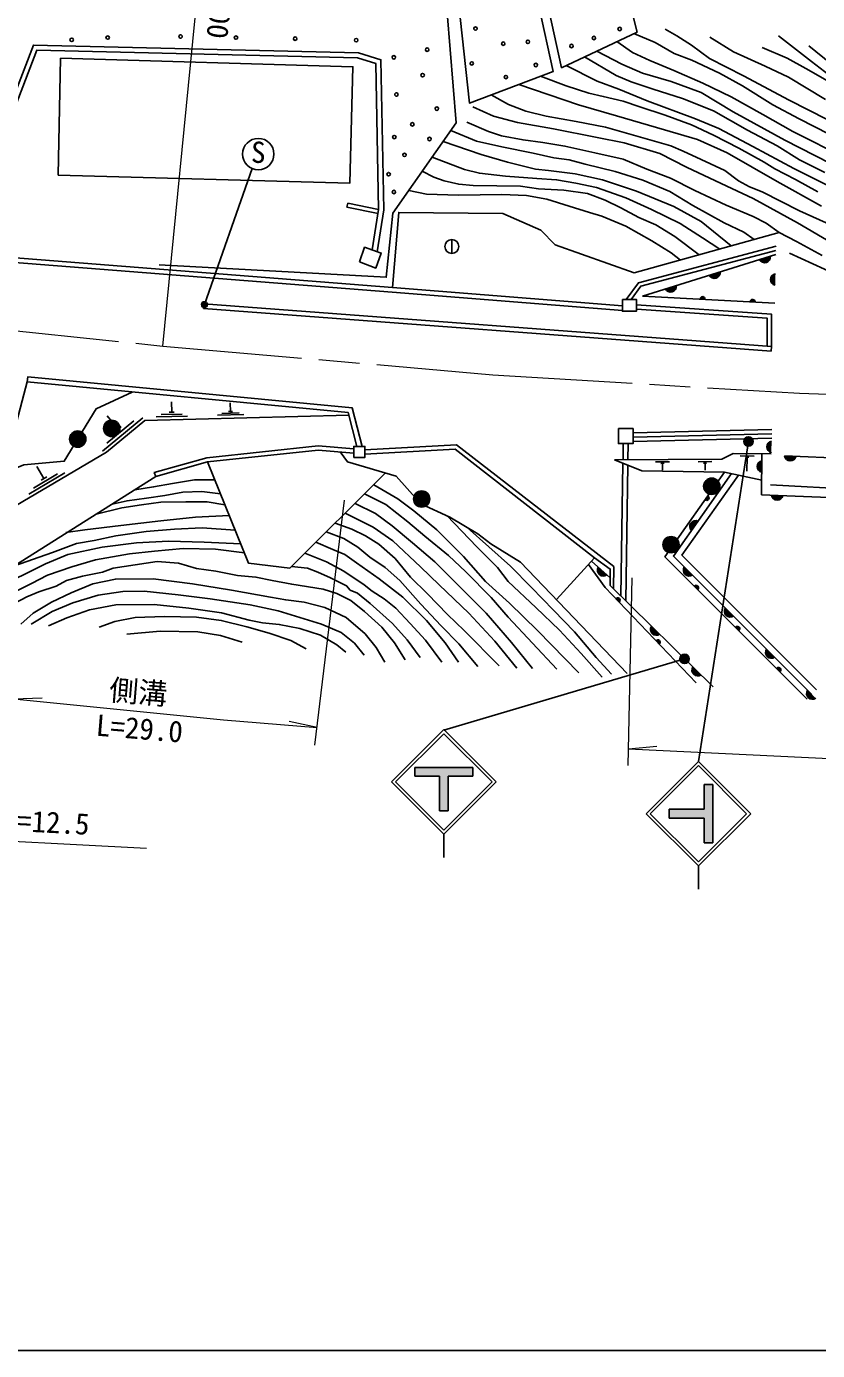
# Model space of a CAD drawing. Units: millimetres at full size, sheet at 1:1000; details may follow other scales. Extents: x 40000 to 680000, y 20000 to 380000.
# Drawn here: x 380382 to 448454, y 205000 to 318964 of the extents above; entities that cross this region are included whole.
import ezdxf
from ezdxf.enums import TextEntityAlignment as Align

# ---------------------------------------------------------------- set-up
doc = ezdxf.new("R2010")
doc.units = ezdxf.units.MM
doc.header["$LTSCALE"] = 1000
doc.linetypes.add('CHAIN', pattern=[18.5, 12, -1.5, 3.5, -1.5])
for name, color, linetype, lineweight in [('M-BGD', 7, 'Continuous', 25), ('M-BGD-EXST', 7, 'Continuous', 25), ('M-BMK', 2, 'CHAIN', 13), ('M-STR-HTXT', 7, 'Continuous', 13), ('M-STR-STRC', 7, 'Continuous', 25), ('M-TTL-BAND', 7, 'Continuous', 25)]:
    doc.layers.add(name, color=color, linetype=linetype, lineweight=lineweight)
doc.styles.add('ＭＳ ゴシック', font='')
doc.styles.get('ＭＳ ゴシック').set_extended_font_data('MS Gothic')

msp = doc.modelspace()

# ---------------------------------------------------------------- hatches: boundary and pattern name
at = {"layer": 'M-BGD'}
for points in [[(444405, 299190), (443459, 298895, 0.82183)], [(439132, 297548), (440078, 297842, -0.82183)], [(444831, 297678), (444809, 296687, -0.82183)], [(435359, 296373), (436305, 296667, -0.82183)], [(438765, 295469), (438364, 295491, -0.4608), (438577, 295714, -0.4608)], [(443079, 295234), (442678, 295256, -0.4608), (442892, 295480, -0.4608)], [(388419, 284371, -0.41421), (387719, 283671, -0.41421), (387019, 284371, -1)], [(385492, 283449, -0.41421), (384792, 282749, -0.41421), (384092, 283449, -1)], [(444504, 283265), (444482, 282275, -0.82183)], [(443669, 281591), (443659, 280600, -0.82183)], [(446600, 281957), (445610, 281998, 0.82183)], [(440054, 279388, -0.41421), (439354, 278688, -0.41421), (438654, 279388, -1)], [(415091, 278291, -0.41421), (414391, 277591, -0.41421), (413691, 278291, -1)], [(439009, 278563), (438778, 278234, 0.4608), (439086, 278263, 0.4608)], [(445482, 278580), (444492, 278620, 0.82183)], [(437599, 275576), (438168, 276387, 0.82183)], [(436548, 274362, -0.41421), (435848, 273662, -0.41421), (435148, 274362, -1)], [(435903, 274143), (436134, 274472, -0.4608), (436211, 274173, -0.4608)], [(429587, 272421), (430322, 271756, -0.82183)], [(437694, 271743), (436994, 272443, 0.82183)], [(437860, 270780), (438144, 270496, 0.4608), (438168, 270804, 0.4608)], [(431102, 269703), (431379, 269412, 0.4608), (431411, 269719, 0.4608)], [(441230, 268207), (440529, 268908, 0.82183)], [(434164, 267350), (434870, 266655, -0.82183)], [(441396, 267245), (441680, 266961, 0.4608), (441704, 267269, 0.4608)], [(434552, 266083), (434829, 265793, 0.4608), (434860, 266100, 0.4608)], [(444766, 264672), (444065, 265373, 0.82183)], [(437729, 263844), (438435, 263149, -0.82183)], [(444932, 263709), (445216, 263425, 0.4608), (445240, 263734, 0.4608)], [(448301, 261137), (447601, 261837, 0.82183)]]:
    msp.add_hatch(color=256, dxfattribs=at).paths.add_polyline_path(points)
at = {"layer": 'M-BGD-EXST'}
msp.add_hatch(color=256, dxfattribs=at).paths.add_polyline_path([(395909, 295143, -0.41421), (395809, 294804, -0.41421), (395470, 294904, -1)])
at = {"layer": 'M-STR-STRC'}
for points in [[(442173, 283031, -1), (442848, 283461, -0.41421), (442726, 282908, -0.41421)], [(436672, 264313, -1), (437347, 264742, -0.41421), (437224, 264190, -0.41421)], [(413797, 255196), (418797, 255196), (418797, 254446), (416672, 254446), (416672, 251446), (415922, 251446), (415922, 254446), (413797, 254446)], [(435702, 251582), (438702, 251582), (438702, 253707), (439452, 253707), (439452, 248707), (438702, 248707), (438702, 250832), (435702, 250832)]]:
    msp.add_hatch(color=256, dxfattribs=at).paths.add_polyline_path(points)

# ---------------------------------------------------------------- linework, layer by layer
at = {"layer": 'M-BGD'}
for p, q in [((408024, 303746), (407958, 303407)), ((410635, 302881), (407958, 303407)), ((410688, 303223), (408024, 303746)), ((416991, 300627), (416991, 299427)), ((444869, 299334), (433396, 295761)), ((433396, 295761), (444774, 295142)), ((395602, 294686), (395632, 295085)), ((395602, 294686), (444461, 291026)), ((395632, 295085), (444491, 291424)), ((444491, 291424), (444461, 291026)), ((392879, 285759), (392856, 286659)), ((397941, 285832), (397921, 286582)), ((386916, 282404), (390385, 285270)), ((387303, 283113), (389615, 285023)), ((388268, 284299), (387313, 285456)), ((391539, 285363), (394238, 285435)), ((391984, 285555), (393784, 285603)), ((392670, 285753), (393089, 285764)), ((396824, 285503), (399074, 285562)), ((397195, 285663), (398695, 285702)), ((397766, 285828), (398116, 285837)), ((387998, 284076), (388538, 284522)), ((432585, 283984), (444527, 284271)), ((432585, 283617), (444519, 283904)), ((431739, 283068), (431717, 281664)), ((432166, 283068), (432144, 281667)), ((432585, 283250), (444510, 283537)), ((439373, 281509), (438173, 281502)), ((443004, 281994), (441804, 282011)), ((442542, 281880), (442262, 281885)), ((442402, 281883), (442385, 280696)), ((445610, 281998), (461947, 281314)), ((380580, 278721), (383683, 280547)), ((380976, 279232), (383044, 280449)), ((381888, 280048), (381280, 281082)), ((431713, 281371), (431535, 269934)), ((432137, 281202), (431956, 269521)), ((435722, 281487), (434522, 281480)), ((435263, 281365), (434983, 281363)), ((435123, 281364), (435127, 280764)), ((438913, 281386), (438633, 281384)), ((438773, 281385), (438777, 280785)), ((381647, 279906), (382130, 280190)), ((429007, 272946), (430609, 271495)), ((430598, 270855), (439470, 262132))]:
    msp.add_line(p, q, dxfattribs=at)
for points in [[(378268, 325154), (371435, 307582), (355352, 310155), (347099, 311176), (346515, 310340), (372182, 306276), (378915, 323715), (401588, 322601), (409116, 321995), (416578, 320145), (417355, 310660), (411898, 302895), (411347, 297382), (391799, 298448)], [(417573, 321050), (418495, 312377), (425711, 315095), (424475, 320713)], [(425352, 320263), (426431, 315410), (432927, 318488), (432590, 319836)], [(432652, 318358), (434490, 317575), (436132, 316652), (437637, 316071), (440031, 314960), (441998, 313849), (444598, 312225), (446889, 311012), (449455, 309696)], [(450911, 310116), (446017, 312616), (442094, 314720), (439167, 316203), (437600, 317343), (436347, 318170), (435357, 318721)], [(439192, 318058), (441235, 316780), (443943, 315540), (445955, 314595), (449138, 312666)], [(445091, 318154), (447937, 315937), (449804, 314509)], [(410562, 299579), (411126, 303193), (410881, 316102), (408945, 316696), (380973, 317358), (374097, 299472)], [(410144, 299730), (410688, 303223), (410450, 315777), (408875, 316261), (381270, 316914), (374551, 299436)], [(429462, 316846), (431616, 315710), (433394, 314958), (435874, 314240), (438439, 313283), (441210, 311625), (445628, 309191), (450861, 306524)], [(450879, 307636), (446323, 309915), (443758, 311385), (441022, 312907), (438593, 314086), (436079, 315180), (434027, 316035), (432539, 316718), (431183, 317661)], [(449528, 314158), (447460, 315348), (445831, 316250), (443687, 317165)], [(449659, 315731), (447702, 317303)], [(449082, 306390), (446893, 307499), (444989, 308700), (442443, 310043), (439510, 311695), (436841, 312771), (434316, 313574), (432429, 314196), (431137, 314741), (428408, 316347)], [(448484, 304728), (446561, 305803), (444774, 306713), (443856, 307273), (441675, 308492), (439494, 309610), (437600, 310499), (435347, 311331), (433158, 312053), (431723, 312541), (430015, 312943), (428767, 313229), (426830, 313860), (424603, 314678)], [(426818, 315594), (429502, 314268), (431367, 313565), (433792, 312561), (437944, 311022), (439967, 310176), (442895, 308627), (446415, 306728), (451340, 304287)], [(422746, 313978), (427877, 312226), (431149, 311265), (435296, 310074), (438117, 309237), (440671, 308090), (444990, 305623), (448799, 303495)], [(449201, 302056), (446905, 303103), (443684, 304729), (442608, 305159), (441646, 305690), (440484, 306565), (438432, 307511), (436892, 308235), (435830, 308694), (433420, 309383), (430220, 310300), (427680, 310788), (425105, 311250), (423354, 311680), (421862, 312239), (420379, 313086)], [(418791, 312038), (420585, 311235), (422651, 310690), (425722, 310145), (429496, 309400), (431813, 308936), (434898, 308018), (437179, 306856), (440156, 305460), (442925, 304155), (446745, 302058), (449719, 300306)], [(416895, 310005), (419106, 309096), (421302, 308608), (423971, 308049), (425764, 307662), (427084, 307490), (428448, 307102), (431040, 306481), (433422, 305749), (435747, 304760), (437716, 303552), (440413, 302075), (442121, 301272), (442993, 300637)], [(448856, 299243), (446632, 300462), (445168, 301237), (444029, 302033), (442909, 302606), (440585, 303596), (437902, 304858), (435792, 305919), (433763, 306697), (431726, 307558), (429286, 308089), (426711, 308666), (424803, 308981), (423124, 309196), (421273, 309555), (420139, 309928), (418288, 310731)], [(441038, 300085), (438433, 302190), (436088, 303469), (432874, 304789), (429961, 305778), (427607, 306280), (425304, 306571), (424199, 306685), (421774, 307288), (419521, 307947), (416243, 309077)], [(415288, 307718), (418072, 306642), (419364, 306327), (421602, 306069), (424314, 305882), (425998, 305766), (427648, 305479), (429441, 305106), (431971, 304229), (434181, 303211), (436634, 302020), (438557, 300787), (440043, 299808)], [(438279, 299316), (436189, 300887), (434554, 301905), (433090, 302522), (431526, 303354), (430191, 304028), (428670, 304587), (426611, 304877), (424430, 304992), (422895, 305207), (418834, 305264), (417586, 305379), (416337, 305666), (415448, 305981), (414437, 306507)], [(413278, 304858), (414802, 304533), (417557, 304447), (421302, 304504), (423412, 304404), (425162, 304102), (427085, 303486), (428821, 302955), (429897, 302639), (431956, 301788), (434209, 300526), (435873, 299493), (436651, 298862)], [(411875, 296505), (412424, 302962), (421371, 302867), (424649, 301427), (425870, 300166), (432666, 297751), (445168, 301237)], [(354710, 301207), (372816, 299169), (411843, 296104), (431665, 294508)], [(354722, 301610), (372855, 299570), (411875, 296505), (431665, 294911)], [(432001, 295472), (433035, 296909), (444885, 300053)], [(432423, 295472), (433241, 296610), (444877, 299696)], [(446038, 299442), (457077, 294400), (461947, 281314), (459152, 278707), (444419, 279502)], [(432876, 294999), (444503, 294192), (444491, 291424)], [(432876, 294627), (444131, 293846), (444120, 291452)], [(408816, 282813), (408078, 285729), (380427, 288388), (379414, 284441)], [(409261, 282813), (408421, 286130), (380503, 288814), (380427, 288388)], [(359201, 271938), (363292, 273217), (367125, 276009), (380147, 281238), (383630, 281539), (386384, 286067), (389475, 287477)], [(366132, 269870), (387281, 282316), (390575, 285038), (408122, 285501)], [(391521, 280228), (391371, 280565), (395900, 281839), (405487, 282868), (408546, 282612)], [(409513, 282524), (417398, 282953), (430934, 272471), (430910, 270549)], [(370535, 267017), (391521, 280228), (395970, 281479), (405491, 282500), (408546, 282245)], [(432063, 263276), (422905, 272867), (420350, 274436), (419217, 275288), (416822, 276733), (414329, 277877), (412193, 280271), (408007, 281486), (407379, 282343)], [(409513, 282166), (417283, 282588), (429257, 273218), (425986, 269641)], [(444479, 282172), (441199, 282220), (440233, 281713), (430990, 281660)], [(430990, 281660), (433344, 280720), (440447, 280608), (443651, 279906)], [(458839, 278037), (443638, 278655), (443675, 282184)], [(411285, 280534), (403039, 272332), (399499, 272758), (395970, 281479)], [(440447, 280608), (435322, 273318), (447569, 261073)], [(441044, 280477), (436056, 273381), (447967, 261471)], [(396592, 279942), (394831, 279942), (392954, 279632), (391326, 279337), (389709, 279087)], [(427907, 263323), (424368, 266971), (421956, 269315), (419876, 271195), (417996, 273340), (415695, 275640), (413704, 277276), (412332, 278315), (410270, 279524)], [(441641, 280347), (436789, 273445), (448366, 261870)], [(397080, 278734), (395482, 278950), (393838, 278872), (392287, 278593), (390706, 278376), (389046, 278144), (387745, 277851)], [(409482, 278740), (411292, 277807), (413195, 276325), (414655, 275087), (416690, 273428), (418195, 272035), (420363, 269824), (421845, 268121), (426027, 263654)], [(397464, 277786), (395932, 278035), (394086, 278051), (391931, 278020), (390287, 277787), (388581, 277524), (386376, 276989)], [(407805, 277073), (410230, 275861), (411912, 274689), (414301, 272455), (415894, 270907), (418438, 268453), (420695, 266065), (422576, 263743)], [(423925, 263699), (422133, 265954), (419943, 268475), (417598, 270819), (415518, 272875), (413615, 274512), (411845, 275993), (410429, 277033), (408656, 277919)], [(398347, 275605), (395498, 275803), (393125, 275710), (390690, 275493), (388085, 275121), (386193, 274734), (384685, 274452), (382607, 273692), (379255, 272506)], [(397837, 276864), (394939, 276733), (391946, 276408), (388503, 276005), (385402, 275633), (383758, 275400)], [(421049, 263942), (418040, 266971), (416624, 268342), (414898, 270133), (413438, 271571), (412111, 273163), (410695, 274401), (409544, 275109), (408394, 275706), (406937, 276209)], [(416544, 276861), (419124, 274180), (420916, 272411), (421823, 271195), (424213, 268961), (426248, 266993), (428107, 264981), (429921, 262947)], [(430739, 263212), (429412, 264649), (427553, 266861), (425739, 268718), (423837, 270686), (422022, 272522), (418291, 275847)], [(398822, 274431), (395683, 274591), (392613, 274668), (389837, 274529), (386906, 274141), (383928, 273506), (382030, 272711), (380185, 271796), (378866, 271176), (377284, 270417), (375517, 269735)], [(406178, 275454), (407697, 274906), (408903, 274136), (409937, 273300), (411255, 272401), (412509, 271286), (414332, 269236), (416063, 267374), (417580, 265839), (419211, 263887)], [(375423, 268169), (376804, 268913), (378168, 269781), (379502, 270355), (380805, 271021), (382185, 271750), (384279, 272447), (386326, 273052), (389257, 273579), (391404, 273796), (393870, 274029), (396661, 273967), (399139, 273647)], [(404334, 273620), (406195, 272897), (407699, 272091), (409452, 270913), (410119, 270355), (411173, 269704), (412166, 268883), (413395, 267588), (414728, 266147), (416124, 264240)], [(417567, 264259), (416419, 265902), (414807, 267824), (412759, 269854), (410739, 271425), (408785, 272804), (407792, 273517), (406753, 273951), (405291, 274572)], [(412957, 264461), (412058, 265903), (410957, 267251), (409483, 268600), (408305, 269545), (407095, 270165), (405916, 270537), (403210, 270959), (401519, 271285), (400123, 271579), (398542, 271703), (396665, 272091), (395013, 272323), (393476, 272783), (391640, 272912), (389725, 272633), (387833, 272354), (386934, 271997), (385212, 271656), (383832, 271269), (382948, 270804), (381444, 270308), (380420, 269874), (379366, 269316)], [(414263, 264643), (413131, 266178), (411887, 267577), (409964, 269297), (408878, 270181), (408243, 270460), (407932, 270816), (406552, 271498), (405451, 271994), (404552, 272335), (403180, 272472)], [(428743, 272656), (430172, 270678), (438002, 262464)], [(430598, 270855), (430622, 272266), (429257, 273218)], [(379891, 267531), (380945, 268477), (382543, 269422), (384233, 270213), (386094, 271003), (388034, 271402), (391288, 271423), (394659, 270985), (398038, 270440), (401378, 269856), (402695, 269614), (404278, 269422), (406069, 268961), (407883, 268087), (409537, 266677), (410467, 265523), (411217, 264243)], [(409449, 264847), (408596, 265886), (407464, 266816), (405758, 267529), (402032, 268678), (399628, 269174), (396186, 269701), (393449, 270043), (390518, 270369), (388673, 270322), (386564, 270012), (384373, 269344), (382605, 268600), (380775, 267515)], [(382279, 267376), (383845, 268073), (385815, 268755), (388079, 269189), (391357, 269220), (394365, 268910), (397162, 268490), (399534, 267870), (400682, 267637), (402140, 267498), (403908, 267157), (405676, 266568), (407102, 265746), (407862, 265111)], [(404450, 265390), (403117, 266103), (401256, 266754), (399344, 267298), (397142, 267840), (395017, 268119), (392272, 268181), (389744, 268104), (387976, 267763), (386642, 267251)], [(389015, 266647), (391884, 266910), (395141, 266864), (397064, 266554), (398940, 265980)]]:
    msp.add_lwpolyline(points, dxfattribs=at)
for points in [[(383097, 306174), (383322, 316234), (408474, 315502), (408220, 305486)], [(409049, 298705), (409483, 299968), (410909, 299455), (410435, 298172)], [(431665, 295472), (432876, 295472), (432876, 294452), (431665, 294452)], [(431317, 284353), (432585, 284353), (432585, 283068), (431317, 283068)], [(408546, 281868), (409513, 281868), (409513, 282813), (408546, 282813)]]:
    msp.add_lwpolyline(points, close=True, dxfattribs=at)
for centre, radius in [((384274, 317813), 150), ((387375, 318009), 150), ((393643, 318107), 150), ((398409, 318009), 150), ((403501, 317911), 150), ((419027, 318785), 150), ((429212, 317970), 150), ((431432, 318753), 150), ((408757, 317781), 150), ((414862, 316965), 150), ((421410, 317480), 150), ((423532, 317643), 150), ((427286, 317284), 150), ((411989, 316312), 150), ((418701, 315784), 150), ((424217, 315653), 150), ((414470, 314779), 150), ((421639, 314609), 150), ((412217, 313115), 150), ((415690, 311891), 150), ((413588, 310537), 150), ((412033, 309444), 150), ((415069, 309281), 150), ((412915, 307911), 150), ((411544, 306247), 150), ((412001, 304713), 150), ((416991, 300027), 600), ((387719, 284371), 700), ((384792, 283449), 700), ((439354, 279388), 700), ((414391, 278291), 700), ((435848, 274362), 700)]:
    msp.add_circle(centre, radius, dxfattribs=at)
for centre, radius, start, end in [((443903, 299136), 505, 208.46852, 6.12671), ((439576, 297788), 505, 208.46852, 6.12671), ((444918, 297180), 505, 99.86953, 257.52772), ((435803, 296613), 505, 208.46852, 6.12671), ((438566, 295511), 203, 347.92239, 185.84578), ((442881, 295276), 203, 347.92239, 185.84578), ((444591, 282768), 505, 99.86953, 257.52772), ((443762, 281094), 505, 100.57169, 258.22988), ((446110, 282075), 505, 188.77106, 346.42925), ((438919, 278380), 203, 225.93589, 63.85927), ((444991, 278698), 505, 188.84466, 346.50285), ((437964, 275925), 505, 66.06849, 223.72668), ((436044, 274290), 203, 225.93589, 63.85927), ((430020, 272161), 505, 149.01221, 306.6704), ((437413, 272162), 505, 146.17413, 303.83232), ((438024, 270660), 203, 306.04153, 143.96491), ((431263, 269579), 203, 304.66583, 142.58921), ((440949, 268627), 505, 146.17413, 303.83232), ((434586, 267072), 505, 146.65441, 304.3126), ((441560, 267125), 203, 306.04153, 143.96491), ((434713, 265960), 203, 304.66583, 142.58921), ((444485, 265092), 505, 146.17413, 303.83232), ((438151, 263567), 505, 146.65441, 304.3126), ((445096, 263590), 203, 306.04153, 143.96491), ((448020, 261556), 505, 146.17413, 303.83232)]:
    msp.add_arc(centre, radius, start, end, dxfattribs=at)
at = {"layer": 'M-BGD-EXST'}
msp.add_line((395690, 295023), (399796, 306740), dxfattribs=at)
for centre, radius in [((400330, 307980), 1350), ((395690, 295023), 250)]:
    msp.add_circle(centre, radius, dxfattribs=at)
at = {"layer": 'M-BMK'}
msp.add_lwpolyline([(277345, 303038), (330829, 297448), (376361, 293108), (392102, 291453), (420526, 288990), (446909, 287389), (475877, 286479), (479400, 286398), (551531, 284772), (575484, 284288)], dxfattribs=at)
at = {"layer": 'M-STR-HTXT'}
for p, q in [((392102, 291453), (395801, 328849)), ((405209, 257100), (407759, 278204)), ((432148, 255360), (432502, 271516)), ((379275, 261095), (381728, 261191)), ((405392, 258613), (402997, 259153)), ((432180, 256786), (434624, 257010))]:
    msp.add_line(p, q, dxfattribs=at)
for points in [[(390722, 248223), (353459, 250155), (354145, 287518)], [(379275, 261095), (397323, 259275), (405392, 258613)], [(432180, 256786), (457796, 255550), (480660, 254950), (515190, 254284), (546308, 253586)]]:
    msp.add_lwpolyline(points, dxfattribs=at)
at = {"layer": 'M-STR-STRC'}
for p, q in [((442511, 283246), (438203, 255707)), ((437010, 264528), (416294, 258404)), ((411798, 253947), (416298, 258447)), ((412151, 253947), (416298, 258093)), ((420798, 253946), (416298, 258447)), ((420444, 253946), (416298, 258093)), ((433703, 251207), (438203, 255707)), ((434056, 251207), (438203, 255354)), ((442703, 251207), (438203, 255707)), ((442349, 251207), (438203, 255354)), ((418797, 255196), (413797, 255196)), ((413797, 255196), (413797, 254446)), ((415922, 254446), (413797, 254446)), ((415922, 254446), (415922, 251446)), ((416672, 254446), (416672, 251446)), ((418797, 254446), (416672, 254446)), ((418797, 255196), (418797, 254446)), ((411798, 253947), (416298, 249446)), ((412151, 253947), (416298, 249799)), ((416298, 249799), (420444, 253946)), ((416298, 249446), (420798, 253946)), ((439452, 253707), (438702, 253707)), ((438702, 251582), (438702, 253707)), ((439452, 248707), (439452, 253707)), ((416672, 251446), (415922, 251446)), ((433703, 251207), (438203, 246707)), ((434056, 251207), (438203, 247060)), ((435702, 250832), (435702, 251582)), ((438702, 251582), (435702, 251582)), ((438702, 250832), (435702, 250832)), ((438203, 247060), (442349, 251207)), ((438203, 246707), (442703, 251207)), ((438702, 248707), (438702, 250832)), ((416298, 249446), (416298, 247446)), ((439452, 248707), (438702, 248707)), ((438203, 246707), (438203, 244707))]:
    msp.add_line(p, q, dxfattribs=at)
for centre in [(442511, 283246), (437010, 264528)]:
    msp.add_circle(centre, 400, dxfattribs=at)
at = {"layer": 'M-TTL-BAND'}
msp.add_line((40000, 205000), (579000, 205000), dxfattribs=at)

# ---------------------------------------------------------------- texts
at = {"layer": 'M-BGD-EXST', "style": 'ＭＳ ゴシック'}
msp.add_text('S', height=1833, rotation=358.508, dxfattribs=at).set_placement((399675, 306687), align=Align.BOTTOM_LEFT)
at = {"layer": 'M-STR-HTXT', "style": 'ＭＳ ゴシック'}
for s, rotation, p in [('R=1100', 263.591, (396160, 325522)), ('側溝', 355.31, (387401, 260434)), ('L=29.0', 355.383, (386261, 257380)), ('ヒューム管\u3000Φ600 L=12.5', 357.153, (356295, 250303))]:
    msp.add_text(s, height=1833, rotation=rotation, dxfattribs=at).set_placement(p, align=Align.BOTTOM_LEFT)

doc.saveas('drawing.dxf')
